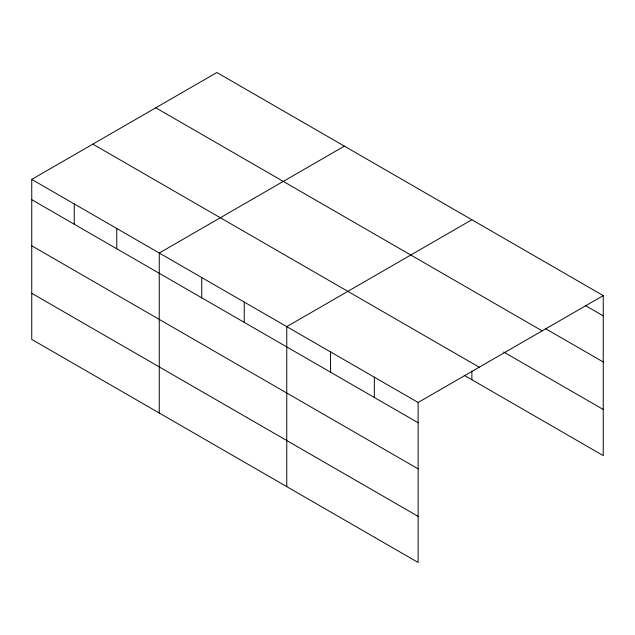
<?xml version="1.0" encoding="UTF-8"?>
<svg xmlns="http://www.w3.org/2000/svg" width="635" height="635" viewBox="0 0 635 635"><rect width="100%" height="100%" fill="white"/><g stroke="black" fill="none" stroke-linecap="round" stroke-linejoin="round"><path stroke-width="0.95" d="M418.124 468.86L418.124 402.479L31.75 179.403L31.75 339.4L418.124 562.475L418.124 468.86L31.75 245.793M464.233 375.333L603.25 455.597L603.25 295.6L216.876 72.525L31.75 179.403M344.376 146.137L159.258 253.016L159.258 413.02M471.884 219.75L286.758 326.636L286.758 486.632M418.124 402.479L603.25 295.6M585.216 305.467L603.25 315.873M545.719 328.771L603.25 361.982M155.781 107.791L542.163 330.867M503.65 351.988L603.25 409.488M92.837 144.137L479.219 367.205M31.75 199.684L418.124 422.759M31.75 293.299L418.124 516.366M471.884 370.919L471.884 379.754M374.34 377.198L374.34 397.478M330.549 351.917L330.549 372.197M244.261 302.093L244.261 322.374M201.755 277.558L201.755 297.839M116.753 228.481L116.753 248.761M74.255 203.946L74.255 224.219"/></g></svg>
